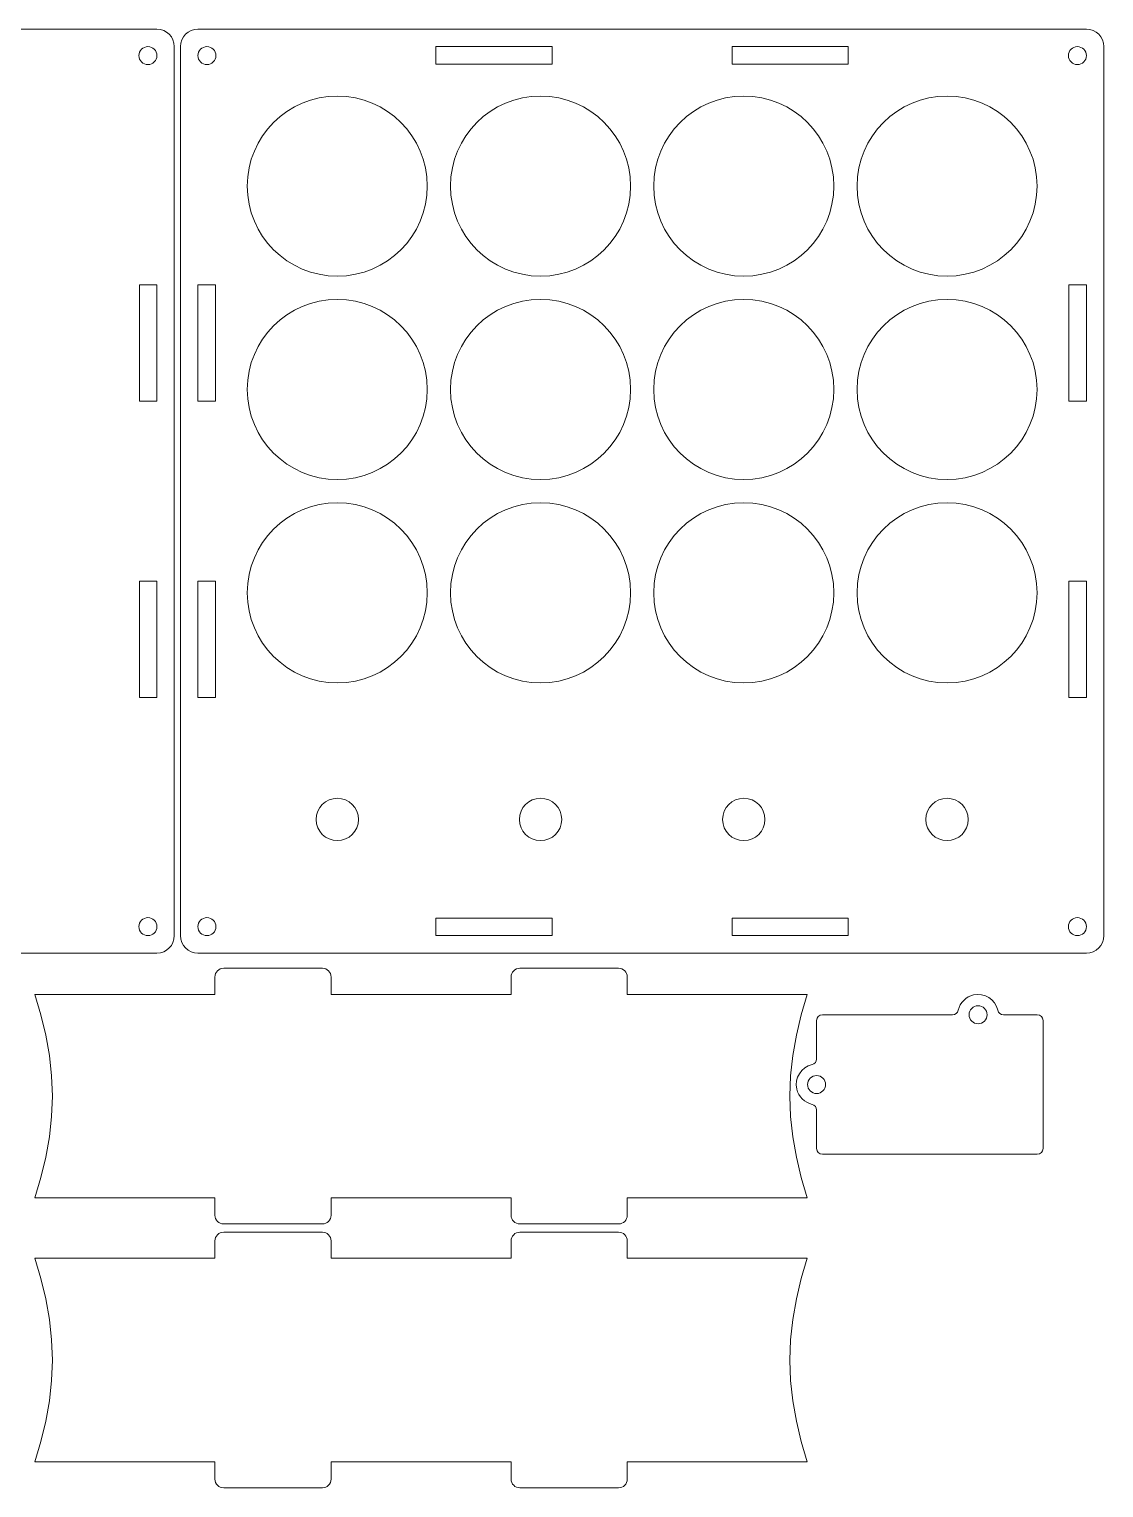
# Model space of a CAD drawing. Header units: inches. Extents: x 4 to 323, y -253 to -2.
# Drawn here: x 137.6 to 322.7, y -253.1 to -2.1 of the extents above; entities that cross this region are included whole.
import ezdxf

# ---------------------------------------------------------------- set-up
doc = ezdxf.new("R2010")
doc.units = ezdxf.units.IN
doc.header["$MEASUREMENT"] = 0
doc.layers.add('Layer 1', color=7, linetype='Continuous')

# ---------------------------------------------------------------- blocks, each defined once
blk = doc.blocks.new('block 3')
at = {"layer": 'Layer 1', "color": 22, "lineweight": 9, "true_color": 0xed1f24}
blk.add_open_spline([(50.25, -140.07), (50.25, -139.21), (49.56, -138.52), (48.7, -138.52), (47.85, -138.52), (47.15, -139.21), (47.15, -140.07), (47.15, -140.92), (47.85, -141.62), (48.7, -141.62), (49.56, -141.62), (50.25, -140.92), (50.25, -140.07), (50.25, -140.07), (50.25, -140.07), (50.25, -140.07)], degree=3, knots=[0, 0, 0, 0, 1, 1, 1, 2, 2, 2, 3, 3, 3, 4, 4, 4, 5, 5, 5, 5], dxfattribs=at)
blk = doc.blocks.new('block 4')
at = {"layer": 'Layer 1', "color": 22, "lineweight": 9, "true_color": 0xed1f24}
blk.add_open_spline([(22.45, -128.07), (22.45, -127.21), (21.76, -126.52), (20.9, -126.52), (20.04, -126.52), (19.35, -127.21), (19.35, -128.07), (19.35, -128.92), (20.04, -129.62), (20.9, -129.62), (21.76, -129.62), (22.45, -128.92), (22.45, -128.07), (22.45, -128.07), (22.45, -128.07), (22.45, -128.07)], degree=3, knots=[0, 0, 0, 0, 1, 1, 1, 2, 2, 2, 3, 3, 3, 4, 4, 4, 5, 5, 5, 5], dxfattribs=at)
blk = doc.blocks.new('block 5')
at = {"layer": 'Layer 1', "color": 22, "lineweight": 9, "true_color": 0xed1f24}
blk.add_lwpolyline([(6.6, -117.07), (9.6, -117.07), (9.6, -97.07), (6.6, -97.07), (6.6, -117.07)], dxfattribs=at)
blk = doc.blocks.new('block 6')
at = {"layer": 'Layer 1', "color": 22, "lineweight": 9, "true_color": 0xed1f24}
blk.add_lwpolyline([(6.6, -66.07), (9.6, -66.07), (9.6, -46.07), (6.6, -46.07), (6.6, -66.07)], dxfattribs=at)
blk = doc.blocks.new('block 7')
at = {"layer": 'Layer 1', "color": 22, "lineweight": 9, "true_color": 0xed1f24}
blk.add_open_spline([(159.6, -156.52), (159.6, -155.66), (158.91, -154.97), (158.05, -154.97), (157.2, -154.97), (156.5, -155.66), (156.5, -156.52), (156.5, -157.37), (157.2, -158.07), (158.05, -158.07), (158.91, -158.07), (159.6, -157.37), (159.6, -156.52), (159.6, -156.52), (159.6, -156.52), (159.6, -156.52)], degree=3, knots=[0, 0, 0, 0, 1, 1, 1, 2, 2, 2, 3, 3, 3, 4, 4, 4, 5, 5, 5, 5], dxfattribs=at)
blk = doc.blocks.new('block 8')
at = {"layer": 'Layer 1', "color": 22, "lineweight": 9, "true_color": 0xed1f24}
blk.add_open_spline([(9.7, -156.52), (9.7, -155.66), (9.01, -154.97), (8.15, -154.97), (7.3, -154.97), (6.6, -155.66), (6.6, -156.52), (6.6, -157.37), (7.3, -158.07), (8.15, -158.07), (9.01, -158.07), (9.7, -157.37), (9.7, -156.52), (9.7, -156.52), (9.7, -156.52), (9.7, -156.52)], degree=3, knots=[0, 0, 0, 0, 1, 1, 1, 2, 2, 2, 3, 3, 3, 4, 4, 4, 5, 5, 5, 5], dxfattribs=at)
blk = doc.blocks.new('block 9')
at = {"layer": 'Layer 1', "color": 22, "lineweight": 9, "true_color": 0xed1f24}
blk.add_open_spline([(159.6, -6.62), (159.6, -5.76), (158.91, -5.07), (158.05, -5.07), (157.2, -5.07), (156.5, -5.76), (156.5, -6.62), (156.5, -7.47), (157.2, -8.17), (158.05, -8.17), (158.91, -8.17), (159.6, -7.47), (159.6, -6.62), (159.6, -6.62), (159.6, -6.62), (159.6, -6.62)], degree=3, knots=[0, 0, 0, 0, 1, 1, 1, 2, 2, 2, 3, 3, 3, 4, 4, 4, 5, 5, 5, 5], dxfattribs=at)
blk = doc.blocks.new('block 10')
at = {"layer": 'Layer 1', "color": 22, "lineweight": 9, "true_color": 0xed1f24}
blk.add_open_spline([(9.7, -6.62), (9.7, -5.76), (9.01, -5.07), (8.15, -5.07), (7.3, -5.07), (6.6, -5.76), (6.6, -6.62), (6.6, -7.47), (7.3, -8.17), (8.15, -8.17), (9.01, -8.17), (9.7, -7.47), (9.7, -6.62), (9.7, -6.62), (9.7, -6.62), (9.7, -6.62)], degree=3, knots=[0, 0, 0, 0, 1, 1, 1, 2, 2, 2, 3, 3, 3, 4, 4, 4, 5, 5, 5, 5], dxfattribs=at)
blk = doc.blocks.new('block 11')
at = {"layer": 'Layer 1', "color": 22, "lineweight": 9, "true_color": 0xed1f24}
blk.add_lwpolyline([(67.6, -5.07), (47.6, -5.07), (47.6, -8.08), (67.6, -8.08), (67.6, -5.07)], dxfattribs=at)
blk = doc.blocks.new('block 12')
at = {"layer": 'Layer 1', "color": 22, "lineweight": 9, "true_color": 0xed1f24}
blk.add_lwpolyline([(159.6, -97.07), (156.59, -97.07), (156.59, -117.07), (159.6, -117.07), (159.6, -97.07)], dxfattribs=at)
blk = doc.blocks.new('block 13')
at = {"layer": 'Layer 1', "color": 22, "lineweight": 9, "true_color": 0xed1f24}
blk.add_lwpolyline([(67.6, -158.07), (67.6, -155.06), (47.6, -155.06), (47.6, -158.07), (67.6, -158.07)], dxfattribs=at)
blk = doc.blocks.new('block 14')
at = {"layer": 'Layer 1', "color": 22, "lineweight": 9, "true_color": 0xed1f24}
blk.add_lwpolyline([(98.6, -5.07), (98.6, -8.08), (118.6, -8.08), (118.6, -5.07), (98.6, -5.07)], dxfattribs=at)
blk = doc.blocks.new('block 15')
at = {"layer": 'Layer 1', "color": 22, "lineweight": 9, "true_color": 0xed1f24}
blk.add_lwpolyline([(159.6, -66.07), (159.6, -46.07), (156.59, -46.07), (156.59, -66.07), (159.6, -66.07)], dxfattribs=at)
blk = doc.blocks.new('block 16')
at = {"layer": 'Layer 1', "color": 22, "lineweight": 9, "true_color": 0xed1f24}
blk.add_lwpolyline([(98.6, -158.07), (118.6, -158.07), (118.6, -155.06), (98.6, -155.06), (98.6, -158.07)], dxfattribs=at)
blk = doc.blocks.new('block 17')
at = {"layer": 'Layer 1', "color": 22, "lineweight": 9, "true_color": 0xed1f24}
blk.add_open_spline([(162.6, -158.07), (162.6, -159.72), (161.26, -161.07), (159.6, -161.07), (159.6, -161.07), (6.6, -161.07), (6.6, -161.07), (4.95, -161.07), (3.6, -159.72), (3.6, -158.07), (3.6, -158.07), (3.6, -5.07), (3.6, -5.07), (3.6, -3.41), (4.95, -2.07), (6.6, -2.07), (6.6, -2.07), (159.6, -2.07), (159.6, -2.07), (161.26, -2.07), (162.6, -3.41), (162.6, -5.07), (162.6, -5.07), (162.6, -158.07), (162.6, -158.07)], degree=3, knots=[0, 0, 0, 0, 1, 1, 1, 2, 2, 2, 3, 3, 3, 4, 4, 4, 5, 5, 5, 6, 6, 6, 7, 7, 7, 8, 8, 8, 8], dxfattribs=at)
blk = doc.blocks.new('block 2')
at = {"layer": 'Layer 1'}
for name in ['block 17', 'block 10', 'block 11', 'block 14', 'block 9', 'block 6', 'block 15', 'block 5', 'block 12', 'block 4', 'block 3', 'block 8', 'block 13', 'block 16', 'block 7']:
    blk.add_blockref(name, (0, 0), dxfattribs=at)
blk = doc.blocks.new('block 19')
at = {"layer": 'Layer 1', "color": 22, "lineweight": 9, "true_color": 0xed1f24}
blk.add_open_spline([(229.31, -138.07), (229.31, -136.05), (227.68, -134.42), (225.66, -134.42), (223.65, -134.42), (222.01, -136.05), (222.01, -138.07), (222.01, -140.08), (223.65, -141.72), (225.66, -141.72), (227.68, -141.72), (229.31, -140.08), (229.31, -138.07), (229.31, -138.07), (229.31, -138.07), (229.31, -138.07)], degree=3, knots=[0, 0, 0, 0, 1, 1, 1, 2, 2, 2, 3, 3, 3, 4, 4, 4, 5, 5, 5, 5], dxfattribs=at)
blk = doc.blocks.new('block 20')
at = {"layer": 'Layer 1', "color": 22, "lineweight": 9, "true_color": 0xed1f24}
blk.add_open_spline([(206.16, -99.07), (206.16, -90.5), (199.22, -83.57), (190.66, -83.57), (182.1, -83.57), (175.16, -90.5), (175.16, -99.07), (175.16, -107.63), (182.1, -114.57), (190.66, -114.57), (199.22, -114.57), (206.16, -107.63), (206.16, -99.07), (206.16, -99.07), (206.16, -99.07), (206.16, -99.07)], degree=3, knots=[0, 0, 0, 0, 1, 1, 1, 2, 2, 2, 3, 3, 3, 4, 4, 4, 5, 5, 5, 5], dxfattribs=at)
blk = doc.blocks.new('block 21')
at = {"layer": 'Layer 1', "color": 22, "lineweight": 9, "true_color": 0xed1f24}
blk.add_open_spline([(206.16, -64.07), (206.16, -55.5), (199.22, -48.56), (190.66, -48.56), (182.1, -48.56), (175.16, -55.5), (175.16, -64.07), (175.16, -72.63), (182.1, -79.57), (190.66, -79.57), (199.22, -79.57), (206.16, -72.63), (206.16, -64.07), (206.16, -64.07), (206.16, -64.07), (206.16, -64.07)], degree=3, knots=[0, 0, 0, 0, 1, 1, 1, 2, 2, 2, 3, 3, 3, 4, 4, 4, 5, 5, 5, 5], dxfattribs=at)
blk = doc.blocks.new('block 22')
at = {"layer": 'Layer 1', "color": 22, "lineweight": 9, "true_color": 0xed1f24}
blk.add_open_spline([(311.16, -29.07), (311.16, -20.5), (304.22, -13.57), (295.66, -13.57), (287.1, -13.57), (280.16, -20.5), (280.16, -29.07), (280.16, -37.63), (287.1, -44.57), (295.66, -44.57), (304.22, -44.57), (311.16, -37.63), (311.16, -29.07), (311.16, -29.07), (311.16, -29.07), (311.16, -29.07)], degree=3, knots=[0, 0, 0, 0, 1, 1, 1, 2, 2, 2, 3, 3, 3, 4, 4, 4, 5, 5, 5, 5], dxfattribs=at)
blk = doc.blocks.new('block 23')
at = {"layer": 'Layer 1', "color": 22, "lineweight": 9, "true_color": 0xed1f24}
blk.add_open_spline([(241.16, -29.07), (241.16, -20.5), (234.22, -13.57), (225.66, -13.57), (217.1, -13.57), (210.16, -20.5), (210.16, -29.07), (210.16, -37.63), (217.1, -44.57), (225.66, -44.57), (234.22, -44.57), (241.16, -37.63), (241.16, -29.07), (241.16, -29.07), (241.16, -29.07), (241.16, -29.07)], degree=3, knots=[0, 0, 0, 0, 1, 1, 1, 2, 2, 2, 3, 3, 3, 4, 4, 4, 5, 5, 5, 5], dxfattribs=at)
blk = doc.blocks.new('block 24')
at = {"layer": 'Layer 1', "color": 22, "lineweight": 9, "true_color": 0xed1f24}
blk.add_open_spline([(311.16, -99.07), (311.16, -90.5), (304.22, -83.57), (295.66, -83.57), (287.1, -83.57), (280.16, -90.5), (280.16, -99.07), (280.16, -107.63), (287.1, -114.57), (295.66, -114.57), (304.22, -114.57), (311.16, -107.63), (311.16, -99.07), (311.16, -99.07), (311.16, -99.07), (311.16, -99.07)], degree=3, knots=[0, 0, 0, 0, 1, 1, 1, 2, 2, 2, 3, 3, 3, 4, 4, 4, 5, 5, 5, 5], dxfattribs=at)
blk = doc.blocks.new('block 25')
at = {"layer": 'Layer 1', "color": 22, "lineweight": 9, "true_color": 0xed1f24}
blk.add_open_spline([(276.16, -64.07), (276.16, -55.5), (269.22, -48.56), (260.66, -48.56), (252.1, -48.56), (245.16, -55.5), (245.16, -64.07), (245.16, -72.63), (252.1, -79.57), (260.66, -79.57), (269.22, -79.57), (276.16, -72.63), (276.16, -64.07), (276.16, -64.07), (276.16, -64.07), (276.16, -64.07)], degree=3, knots=[0, 0, 0, 0, 1, 1, 1, 2, 2, 2, 3, 3, 3, 4, 4, 4, 5, 5, 5, 5], dxfattribs=at)
blk = doc.blocks.new('block 26')
at = {"layer": 'Layer 1', "color": 22, "lineweight": 9, "true_color": 0xed1f24}
blk.add_open_spline([(299.31, -138.07), (299.31, -136.05), (297.68, -134.42), (295.66, -134.42), (293.65, -134.42), (292.01, -136.05), (292.01, -138.07), (292.01, -140.08), (293.65, -141.72), (295.66, -141.72), (297.68, -141.72), (299.31, -140.08), (299.31, -138.07), (299.31, -138.07), (299.31, -138.07), (299.31, -138.07)], degree=3, knots=[0, 0, 0, 0, 1, 1, 1, 2, 2, 2, 3, 3, 3, 4, 4, 4, 5, 5, 5, 5], dxfattribs=at)
blk = doc.blocks.new('block 27')
at = {"layer": 'Layer 1', "color": 22, "lineweight": 9, "true_color": 0xed1f24}
blk.add_open_spline([(264.31, -138.07), (264.31, -136.05), (262.68, -134.42), (260.66, -134.42), (258.65, -134.42), (257.01, -136.05), (257.01, -138.07), (257.01, -140.08), (258.65, -141.72), (260.66, -141.72), (262.68, -141.72), (264.31, -140.08), (264.31, -138.07), (264.31, -138.07), (264.31, -138.07), (264.31, -138.07)], degree=3, knots=[0, 0, 0, 0, 1, 1, 1, 2, 2, 2, 3, 3, 3, 4, 4, 4, 5, 5, 5, 5], dxfattribs=at)
blk = doc.blocks.new('block 28')
at = {"layer": 'Layer 1', "color": 22, "lineweight": 9, "true_color": 0xed1f24}
blk.add_open_spline([(241.16, -99.07), (241.16, -90.5), (234.22, -83.57), (225.66, -83.57), (217.1, -83.57), (210.16, -90.5), (210.16, -99.07), (210.16, -107.63), (217.1, -114.57), (225.66, -114.57), (234.22, -114.57), (241.16, -107.63), (241.16, -99.07), (241.16, -99.07), (241.16, -99.07), (241.16, -99.07)], degree=3, knots=[0, 0, 0, 0, 1, 1, 1, 2, 2, 2, 3, 3, 3, 4, 4, 4, 5, 5, 5, 5], dxfattribs=at)
blk = doc.blocks.new('block 29')
at = {"layer": 'Layer 1', "color": 22, "lineweight": 9, "true_color": 0xed1f24}
blk.add_open_spline([(241.16, -64.07), (241.16, -55.5), (234.22, -48.56), (225.66, -48.56), (217.1, -48.56), (210.16, -55.5), (210.16, -64.07), (210.16, -72.63), (217.1, -79.57), (225.66, -79.57), (234.22, -79.57), (241.16, -72.63), (241.16, -64.07), (241.16, -64.07), (241.16, -64.07), (241.16, -64.07)], degree=3, knots=[0, 0, 0, 0, 1, 1, 1, 2, 2, 2, 3, 3, 3, 4, 4, 4, 5, 5, 5, 5], dxfattribs=at)
blk = doc.blocks.new('block 30')
at = {"layer": 'Layer 1', "color": 22, "lineweight": 9, "true_color": 0xed1f24}
blk.add_open_spline([(276.16, -29.07), (276.16, -20.5), (269.22, -13.57), (260.66, -13.57), (252.1, -13.57), (245.16, -20.5), (245.16, -29.07), (245.16, -37.63), (252.1, -44.57), (260.66, -44.57), (269.22, -44.57), (276.16, -37.63), (276.16, -29.07), (276.16, -29.07), (276.16, -29.07), (276.16, -29.07)], degree=3, knots=[0, 0, 0, 0, 1, 1, 1, 2, 2, 2, 3, 3, 3, 4, 4, 4, 5, 5, 5, 5], dxfattribs=at)
blk = doc.blocks.new('block 31')
at = {"layer": 'Layer 1', "color": 22, "lineweight": 9, "true_color": 0xed1f24}
blk.add_open_spline([(206.16, -29.07), (206.16, -20.5), (199.22, -13.57), (190.66, -13.57), (182.1, -13.57), (175.16, -20.5), (175.16, -29.07), (175.16, -37.63), (182.1, -44.57), (190.66, -44.57), (199.22, -44.57), (206.16, -37.63), (206.16, -29.07), (206.16, -29.07), (206.16, -29.07), (206.16, -29.07)], degree=3, knots=[0, 0, 0, 0, 1, 1, 1, 2, 2, 2, 3, 3, 3, 4, 4, 4, 5, 5, 5, 5], dxfattribs=at)
blk = doc.blocks.new('block 32')
at = {"layer": 'Layer 1', "color": 22, "lineweight": 9, "true_color": 0xed1f24}
blk.add_open_spline([(276.16, -99.07), (276.16, -90.5), (269.22, -83.57), (260.66, -83.57), (252.1, -83.57), (245.16, -90.5), (245.16, -99.07), (245.16, -107.63), (252.1, -114.57), (260.66, -114.57), (269.22, -114.57), (276.16, -107.63), (276.16, -99.07), (276.16, -99.07), (276.16, -99.07), (276.16, -99.07)], degree=3, knots=[0, 0, 0, 0, 1, 1, 1, 2, 2, 2, 3, 3, 3, 4, 4, 4, 5, 5, 5, 5], dxfattribs=at)
blk = doc.blocks.new('block 33')
at = {"layer": 'Layer 1', "color": 22, "lineweight": 9, "true_color": 0xed1f24}
blk.add_open_spline([(311.16, -64.07), (311.16, -55.5), (304.22, -48.56), (295.66, -48.56), (287.1, -48.56), (280.16, -55.5), (280.16, -64.07), (280.16, -72.63), (287.1, -79.57), (295.66, -79.57), (304.22, -79.57), (311.16, -72.63), (311.16, -64.07), (311.16, -64.07), (311.16, -64.07), (311.16, -64.07)], degree=3, knots=[0, 0, 0, 0, 1, 1, 1, 2, 2, 2, 3, 3, 3, 4, 4, 4, 5, 5, 5, 5], dxfattribs=at)
blk = doc.blocks.new('block 34')
at = {"layer": 'Layer 1', "color": 22, "lineweight": 9, "true_color": 0xed1f24}
blk.add_open_spline([(194.31, -138.07), (194.31, -136.05), (192.68, -134.42), (190.66, -134.42), (188.65, -134.42), (187.01, -136.05), (187.01, -138.07), (187.01, -140.08), (188.65, -141.72), (190.66, -141.72), (192.68, -141.72), (194.31, -140.08), (194.31, -138.07), (194.31, -138.07), (194.31, -138.07), (194.31, -138.07)], degree=3, knots=[0, 0, 0, 0, 1, 1, 1, 2, 2, 2, 3, 3, 3, 4, 4, 4, 5, 5, 5, 5], dxfattribs=at)
blk = doc.blocks.new('block 35')
at = {"layer": 'Layer 1', "color": 22, "lineweight": 9, "true_color": 0xed1f24}
blk.add_open_spline([(166.66, -161.07), (165, -161.07), (163.66, -159.72), (163.66, -158.07), (163.66, -158.07), (163.66, -5.07), (163.66, -5.07), (163.66, -3.41), (165, -2.07), (166.66, -2.07), (166.66, -2.07), (319.66, -2.07), (319.66, -2.07), (321.32, -2.07), (322.66, -3.41), (322.66, -5.07), (322.66, -5.07), (322.66, -158.07), (322.66, -158.07), (322.66, -159.72), (321.32, -161.07), (319.66, -161.07), (319.66, -161.07), (166.66, -161.07), (166.66, -161.07)], degree=3, knots=[0, 0, 0, 0, 1, 1, 1, 2, 2, 2, 3, 3, 3, 4, 4, 4, 5, 5, 5, 6, 6, 6, 7, 7, 7, 8, 8, 8, 8], dxfattribs=at)
blk = doc.blocks.new('block 36')
at = {"layer": 'Layer 1', "color": 22, "lineweight": 9, "true_color": 0xed1f24}
blk.add_open_spline([(169.76, -6.62), (169.76, -5.76), (169.07, -5.07), (168.21, -5.07), (167.35, -5.07), (166.66, -5.76), (166.66, -6.62), (166.66, -7.47), (167.35, -8.17), (168.21, -8.17), (169.07, -8.17), (169.76, -7.47), (169.76, -6.62), (169.76, -6.62), (169.76, -6.62), (169.76, -6.62)], degree=3, knots=[0, 0, 0, 0, 1, 1, 1, 2, 2, 2, 3, 3, 3, 4, 4, 4, 5, 5, 5, 5], dxfattribs=at)
blk = doc.blocks.new('block 37')
at = {"layer": 'Layer 1', "color": 22, "lineweight": 9, "true_color": 0xed1f24}
blk.add_open_spline([(319.66, -6.62), (319.66, -5.76), (318.97, -5.07), (318.11, -5.07), (317.26, -5.07), (316.56, -5.76), (316.56, -6.62), (316.56, -7.47), (317.26, -8.17), (318.11, -8.17), (318.97, -8.17), (319.66, -7.47), (319.66, -6.62), (319.66, -6.62), (319.66, -6.62), (319.66, -6.62)], degree=3, knots=[0, 0, 0, 0, 1, 1, 1, 2, 2, 2, 3, 3, 3, 4, 4, 4, 5, 5, 5, 5], dxfattribs=at)
blk = doc.blocks.new('block 38')
at = {"layer": 'Layer 1', "color": 22, "lineweight": 9, "true_color": 0xed1f24}
blk.add_open_spline([(169.76, -156.52), (169.76, -155.66), (169.07, -154.97), (168.21, -154.97), (167.35, -154.97), (166.66, -155.66), (166.66, -156.52), (166.66, -157.37), (167.35, -158.07), (168.21, -158.07), (169.07, -158.07), (169.76, -157.37), (169.76, -156.52), (169.76, -156.52), (169.76, -156.52), (169.76, -156.52)], degree=3, knots=[0, 0, 0, 0, 1, 1, 1, 2, 2, 2, 3, 3, 3, 4, 4, 4, 5, 5, 5, 5], dxfattribs=at)
blk = doc.blocks.new('block 39')
at = {"layer": 'Layer 1', "color": 22, "lineweight": 9, "true_color": 0xed1f24}
blk.add_open_spline([(319.66, -156.52), (319.66, -155.66), (318.97, -154.97), (318.11, -154.97), (317.26, -154.97), (316.56, -155.66), (316.56, -156.52), (316.56, -157.37), (317.26, -158.07), (318.11, -158.07), (318.97, -158.07), (319.66, -157.37), (319.66, -156.52), (319.66, -156.52), (319.66, -156.52), (319.66, -156.52)], degree=3, knots=[0, 0, 0, 0, 1, 1, 1, 2, 2, 2, 3, 3, 3, 4, 4, 4, 5, 5, 5, 5], dxfattribs=at)
blk = doc.blocks.new('block 40')
at = {"layer": 'Layer 1', "color": 22, "lineweight": 9, "true_color": 0xed1f24}
blk.add_lwpolyline([(169.67, -46.07), (166.66, -46.07), (166.66, -66.07), (169.67, -66.07), (169.67, -46.07)], dxfattribs=at)
blk = doc.blocks.new('block 41')
at = {"layer": 'Layer 1', "color": 22, "lineweight": 9, "true_color": 0xed1f24}
blk.add_lwpolyline([(316.65, -97.07), (316.65, -117.07), (319.66, -117.07), (319.66, -97.07), (316.65, -97.07)], dxfattribs=at)
blk = doc.blocks.new('block 42')
at = {"layer": 'Layer 1', "color": 22, "lineweight": 9, "true_color": 0xed1f24}
blk.add_lwpolyline([(278.66, -155.06), (258.66, -155.06), (258.66, -158.07), (278.66, -158.07), (278.66, -155.06)], dxfattribs=at)
blk = doc.blocks.new('block 43')
at = {"layer": 'Layer 1', "color": 22, "lineweight": 9, "true_color": 0xed1f24}
blk.add_lwpolyline([(227.66, -5.07), (207.66, -5.07), (207.66, -8.08), (227.66, -8.08), (227.66, -5.07)], dxfattribs=at)
blk = doc.blocks.new('block 44')
at = {"layer": 'Layer 1', "color": 22, "lineweight": 9, "true_color": 0xed1f24}
blk.add_lwpolyline([(169.67, -117.07), (169.67, -97.07), (166.66, -97.07), (166.66, -117.07), (169.67, -117.07)], dxfattribs=at)
blk = doc.blocks.new('block 45')
at = {"layer": 'Layer 1', "color": 22, "lineweight": 9, "true_color": 0xed1f24}
blk.add_lwpolyline([(319.66, -66.07), (319.66, -46.07), (316.65, -46.07), (316.65, -66.07), (319.66, -66.07)], dxfattribs=at)
blk = doc.blocks.new('block 46')
at = {"layer": 'Layer 1', "color": 22, "lineweight": 9, "true_color": 0xed1f24}
blk.add_lwpolyline([(227.66, -155.06), (207.66, -155.06), (207.66, -158.07), (227.66, -158.07), (227.66, -155.06)], dxfattribs=at)
blk = doc.blocks.new('block 47')
at = {"layer": 'Layer 1', "color": 22, "lineweight": 9, "true_color": 0xed1f24}
blk.add_lwpolyline([(258.66, -8.08), (278.66, -8.08), (278.66, -5.07), (258.66, -5.07), (258.66, -8.08)], dxfattribs=at)
blk = doc.blocks.new('block 18')
at = {"layer": 'Layer 1'}
for name in ['block 35', 'block 36', 'block 43', 'block 47', 'block 37', 'block 31', 'block 23', 'block 30', 'block 22', 'block 40', 'block 45', 'block 21', 'block 29', 'block 25', 'block 33', 'block 20', 'block 28', 'block 32', 'block 24', 'block 44', 'block 41', 'block 34', 'block 19', 'block 27', 'block 26', 'block 38', 'block 46', 'block 42', 'block 39']:
    blk.add_blockref(name, (0, 0), dxfattribs=at)
blk = doc.blocks.new('block 110')
at = {"layer": 'Layer 1', "color": 22, "lineweight": 9, "true_color": 0xed1f24}
blk.add_open_spline([(239.1, -207.69), (239.93, -207.69), (240.6, -207.01), (240.6, -206.19)], degree=3, dxfattribs=at)
blk = doc.blocks.new('block 111')
at = {"layer": 'Layer 1', "color": 22, "lineweight": 9, "true_color": 0xed1f24}
blk.add_lwpolyline([(240.6, -206.19), (240.6, -203.19)], dxfattribs=at)
blk = doc.blocks.new('block 112')
at = {"layer": 'Layer 1', "color": 22, "lineweight": 9, "true_color": 0xed1f24}
blk.add_lwpolyline([(240.6, -203.19), (271.6, -203.19)], dxfattribs=at)
blk = doc.blocks.new('block 113')
at = {"layer": 'Layer 1', "color": 22, "lineweight": 9, "true_color": 0xed1f24}
blk.add_lwpolyline([(271.6, -168.19), (270.56, -171.69), (269.73, -175.19), (269.11, -178.69), (268.73, -182.19), (268.6, -185.69), (268.73, -189.19), (269.11, -192.69), (269.73, -196.19), (270.56, -199.69), (271.6, -203.19)], dxfattribs=at)
blk = doc.blocks.new('block 114')
at = {"layer": 'Layer 1', "color": 22, "lineweight": 9, "true_color": 0xed1f24}
blk.add_lwpolyline([(271.6, -168.19), (240.6, -168.19)], dxfattribs=at)
blk = doc.blocks.new('block 115')
at = {"layer": 'Layer 1', "color": 22, "lineweight": 9, "true_color": 0xed1f24}
blk.add_lwpolyline([(240.6, -168.19), (240.6, -165.19)], dxfattribs=at)
blk = doc.blocks.new('block 116')
at = {"layer": 'Layer 1', "color": 22, "lineweight": 9, "true_color": 0xed1f24}
blk.add_open_spline([(240.6, -165.19), (240.6, -164.36), (239.93, -163.69), (239.1, -163.69)], degree=3, dxfattribs=at)
blk = doc.blocks.new('block 117')
at = {"layer": 'Layer 1', "color": 22, "lineweight": 9, "true_color": 0xed1f24}
blk.add_lwpolyline([(239.1, -163.69), (222.1, -163.69)], dxfattribs=at)
blk = doc.blocks.new('block 118')
at = {"layer": 'Layer 1', "color": 22, "lineweight": 9, "true_color": 0xed1f24}
blk.add_open_spline([(222.1, -163.69), (221.27, -163.69), (220.6, -164.36), (220.6, -165.19)], degree=3, dxfattribs=at)
blk = doc.blocks.new('block 119')
at = {"layer": 'Layer 1', "color": 22, "lineweight": 9, "true_color": 0xed1f24}
blk.add_lwpolyline([(220.6, -165.19), (220.6, -168.19)], dxfattribs=at)
blk = doc.blocks.new('block 120')
at = {"layer": 'Layer 1', "color": 22, "lineweight": 9, "true_color": 0xed1f24}
blk.add_lwpolyline([(220.6, -168.19), (189.6, -168.19)], dxfattribs=at)
blk = doc.blocks.new('block 121')
at = {"layer": 'Layer 1', "color": 22, "lineweight": 9, "true_color": 0xed1f24}
blk.add_lwpolyline([(189.6, -168.19), (189.6, -165.19)], dxfattribs=at)
blk = doc.blocks.new('block 122')
at = {"layer": 'Layer 1', "color": 22, "lineweight": 9, "true_color": 0xed1f24}
blk.add_open_spline([(189.6, -165.19), (189.6, -164.36), (188.93, -163.69), (188.1, -163.69)], degree=3, dxfattribs=at)
blk = doc.blocks.new('block 123')
at = {"layer": 'Layer 1', "color": 22, "lineweight": 9, "true_color": 0xed1f24}
blk.add_lwpolyline([(188.1, -163.69), (171.1, -163.69)], dxfattribs=at)
blk = doc.blocks.new('block 124')
at = {"layer": 'Layer 1', "color": 22, "lineweight": 9, "true_color": 0xed1f24}
blk.add_open_spline([(171.1, -163.69), (170.27, -163.69), (169.6, -164.36), (169.6, -165.19)], degree=3, dxfattribs=at)
blk = doc.blocks.new('block 125')
at = {"layer": 'Layer 1', "color": 22, "lineweight": 9, "true_color": 0xed1f24}
blk.add_lwpolyline([(169.6, -165.19), (169.6, -168.19)], dxfattribs=at)
blk = doc.blocks.new('block 126')
at = {"layer": 'Layer 1', "color": 22, "lineweight": 9, "true_color": 0xed1f24}
blk.add_lwpolyline([(169.6, -168.19), (138.6, -168.19)], dxfattribs=at)
blk = doc.blocks.new('block 127')
at = {"layer": 'Layer 1', "color": 22, "lineweight": 9, "true_color": 0xed1f24}
blk.add_lwpolyline([(138.6, -168.19), (139.64, -171.69), (140.47, -175.19), (141.09, -178.69), (141.47, -182.19), (141.6, -185.69), (141.47, -189.19), (141.09, -192.69), (140.47, -196.19), (139.64, -199.69), (138.6, -203.19)], dxfattribs=at)
blk = doc.blocks.new('block 128')
at = {"layer": 'Layer 1', "color": 22, "lineweight": 9, "true_color": 0xed1f24}
blk.add_lwpolyline([(138.6, -203.19), (169.6, -203.19)], dxfattribs=at)
blk = doc.blocks.new('block 129')
at = {"layer": 'Layer 1', "color": 22, "lineweight": 9, "true_color": 0xed1f24}
blk.add_lwpolyline([(169.6, -203.19), (169.6, -206.19)], dxfattribs=at)
blk = doc.blocks.new('block 130')
at = {"layer": 'Layer 1', "color": 22, "lineweight": 9, "true_color": 0xed1f24}
blk.add_open_spline([(169.6, -206.19), (169.6, -207.01), (170.27, -207.69), (171.1, -207.69)], degree=3, dxfattribs=at)
blk = doc.blocks.new('block 131')
at = {"layer": 'Layer 1', "color": 22, "lineweight": 9, "true_color": 0xed1f24}
blk.add_lwpolyline([(171.1, -207.69), (188.1, -207.69)], dxfattribs=at)
blk = doc.blocks.new('block 132')
at = {"layer": 'Layer 1', "color": 22, "lineweight": 9, "true_color": 0xed1f24}
blk.add_open_spline([(188.1, -207.69), (188.93, -207.69), (189.6, -207.01), (189.6, -206.19)], degree=3, dxfattribs=at)
blk = doc.blocks.new('block 133')
at = {"layer": 'Layer 1', "color": 22, "lineweight": 9, "true_color": 0xed1f24}
blk.add_lwpolyline([(189.6, -206.19), (189.6, -203.19)], dxfattribs=at)
blk = doc.blocks.new('block 134')
at = {"layer": 'Layer 1', "color": 22, "lineweight": 9, "true_color": 0xed1f24}
blk.add_lwpolyline([(189.6, -203.19), (220.6, -203.19)], dxfattribs=at)
blk = doc.blocks.new('block 135')
at = {"layer": 'Layer 1', "color": 22, "lineweight": 9, "true_color": 0xed1f24}
blk.add_lwpolyline([(220.6, -203.19), (220.6, -206.19)], dxfattribs=at)
blk = doc.blocks.new('block 136')
at = {"layer": 'Layer 1', "color": 22, "lineweight": 9, "true_color": 0xed1f24}
blk.add_open_spline([(220.6, -206.19), (220.6, -207.01), (221.27, -207.69), (222.1, -207.69)], degree=3, dxfattribs=at)
blk = doc.blocks.new('block 137')
at = {"layer": 'Layer 1', "color": 22, "lineweight": 9, "true_color": 0xed1f24}
blk.add_lwpolyline([(222.1, -207.69), (239.1, -207.69)], dxfattribs=at)
blk = doc.blocks.new('block 109')
at = {"layer": 'Layer 1'}
for name in ['block 124', 'block 125', 'block 123', 'block 122', 'block 121', 'block 118', 'block 119', 'block 117', 'block 116', 'block 115', 'block 126', 'block 127', 'block 120', 'block 114', 'block 113', 'block 128', 'block 129', 'block 133', 'block 134', 'block 135', 'block 111', 'block 112', 'block 130', 'block 131', 'block 132', 'block 136', 'block 137', 'block 110']:
    blk.add_blockref(name, (0, 0), dxfattribs=at)
blk = doc.blocks.new('block 139')
at = {"layer": 'Layer 1', "color": 22, "lineweight": 9, "true_color": 0xed1f24}
blk.add_lwpolyline([(222.1, -253.1), (239.1, -253.1)], dxfattribs=at)
blk = doc.blocks.new('block 140')
at = {"layer": 'Layer 1', "color": 22, "lineweight": 9, "true_color": 0xed1f24}
blk.add_open_spline([(239.1, -253.1), (239.93, -253.1), (240.6, -252.43), (240.6, -251.6)], degree=3, dxfattribs=at)
blk = doc.blocks.new('block 141')
at = {"layer": 'Layer 1', "color": 22, "lineweight": 9, "true_color": 0xed1f24}
blk.add_lwpolyline([(240.6, -251.6), (240.6, -248.6)], dxfattribs=at)
blk = doc.blocks.new('block 142')
at = {"layer": 'Layer 1', "color": 22, "lineweight": 9, "true_color": 0xed1f24}
blk.add_lwpolyline([(240.6, -248.6), (271.6, -248.6)], dxfattribs=at)
blk = doc.blocks.new('block 143')
at = {"layer": 'Layer 1', "color": 22, "lineweight": 9, "true_color": 0xed1f24}
blk.add_lwpolyline([(271.6, -248.6), (270.56, -245.1), (269.73, -241.6), (269.11, -238.1), (268.73, -234.6), (268.6, -231.1), (268.73, -227.6), (269.11, -224.1), (269.73, -220.6), (270.56, -217.1), (271.6, -213.6)], dxfattribs=at)
blk = doc.blocks.new('block 144')
at = {"layer": 'Layer 1', "color": 22, "lineweight": 9, "true_color": 0xed1f24}
blk.add_lwpolyline([(271.6, -213.6), (240.6, -213.6)], dxfattribs=at)
blk = doc.blocks.new('block 145')
at = {"layer": 'Layer 1', "color": 22, "lineweight": 9, "true_color": 0xed1f24}
blk.add_lwpolyline([(240.6, -213.6), (240.6, -210.6)], dxfattribs=at)
blk = doc.blocks.new('block 146')
at = {"layer": 'Layer 1', "color": 22, "lineweight": 9, "true_color": 0xed1f24}
blk.add_open_spline([(240.6, -210.6), (240.6, -209.77), (239.93, -209.1), (239.1, -209.1)], degree=3, dxfattribs=at)
blk = doc.blocks.new('block 147')
at = {"layer": 'Layer 1', "color": 22, "lineweight": 9, "true_color": 0xed1f24}
blk.add_lwpolyline([(239.1, -209.1), (222.1, -209.1)], dxfattribs=at)
blk = doc.blocks.new('block 148')
at = {"layer": 'Layer 1', "color": 22, "lineweight": 9, "true_color": 0xed1f24}
blk.add_open_spline([(222.1, -209.1), (221.27, -209.1), (220.6, -209.77), (220.6, -210.6)], degree=3, dxfattribs=at)
blk = doc.blocks.new('block 149')
at = {"layer": 'Layer 1', "color": 22, "lineweight": 9, "true_color": 0xed1f24}
blk.add_lwpolyline([(220.6, -210.6), (220.6, -213.6)], dxfattribs=at)
blk = doc.blocks.new('block 150')
at = {"layer": 'Layer 1', "color": 22, "lineweight": 9, "true_color": 0xed1f24}
blk.add_lwpolyline([(220.6, -213.6), (189.6, -213.6)], dxfattribs=at)
blk = doc.blocks.new('block 151')
at = {"layer": 'Layer 1', "color": 22, "lineweight": 9, "true_color": 0xed1f24}
blk.add_lwpolyline([(189.6, -213.6), (189.6, -210.6)], dxfattribs=at)
blk = doc.blocks.new('block 152')
at = {"layer": 'Layer 1', "color": 22, "lineweight": 9, "true_color": 0xed1f24}
blk.add_open_spline([(189.6, -210.6), (189.6, -209.77), (188.93, -209.1), (188.1, -209.1)], degree=3, dxfattribs=at)
blk = doc.blocks.new('block 153')
at = {"layer": 'Layer 1', "color": 22, "lineweight": 9, "true_color": 0xed1f24}
blk.add_lwpolyline([(188.1, -209.1), (171.1, -209.1)], dxfattribs=at)
blk = doc.blocks.new('block 154')
at = {"layer": 'Layer 1', "color": 22, "lineweight": 9, "true_color": 0xed1f24}
blk.add_open_spline([(171.1, -209.1), (170.27, -209.1), (169.6, -209.77), (169.6, -210.6)], degree=3, dxfattribs=at)
blk = doc.blocks.new('block 155')
at = {"layer": 'Layer 1', "color": 22, "lineweight": 9, "true_color": 0xed1f24}
blk.add_lwpolyline([(169.6, -210.6), (169.6, -213.6)], dxfattribs=at)
blk = doc.blocks.new('block 156')
at = {"layer": 'Layer 1', "color": 22, "lineweight": 9, "true_color": 0xed1f24}
blk.add_lwpolyline([(169.6, -213.6), (138.6, -213.6)], dxfattribs=at)
blk = doc.blocks.new('block 157')
at = {"layer": 'Layer 1', "color": 22, "lineweight": 9, "true_color": 0xed1f24}
blk.add_lwpolyline([(138.6, -213.6), (139.64, -217.1), (140.47, -220.6), (141.09, -224.1), (141.47, -227.6), (141.6, -231.1), (141.47, -234.6), (141.09, -238.1), (140.47, -241.6), (139.64, -245.1), (138.6, -248.6)], dxfattribs=at)
blk = doc.blocks.new('block 158')
at = {"layer": 'Layer 1', "color": 22, "lineweight": 9, "true_color": 0xed1f24}
blk.add_lwpolyline([(138.6, -248.6), (169.6, -248.6)], dxfattribs=at)
blk = doc.blocks.new('block 159')
at = {"layer": 'Layer 1', "color": 22, "lineweight": 9, "true_color": 0xed1f24}
blk.add_lwpolyline([(169.6, -248.6), (169.6, -251.6)], dxfattribs=at)
blk = doc.blocks.new('block 160')
at = {"layer": 'Layer 1', "color": 22, "lineweight": 9, "true_color": 0xed1f24}
blk.add_open_spline([(169.6, -251.6), (169.6, -252.43), (170.27, -253.1), (171.1, -253.1)], degree=3, dxfattribs=at)
blk = doc.blocks.new('block 161')
at = {"layer": 'Layer 1', "color": 22, "lineweight": 9, "true_color": 0xed1f24}
blk.add_lwpolyline([(171.1, -253.1), (188.1, -253.1)], dxfattribs=at)
blk = doc.blocks.new('block 162')
at = {"layer": 'Layer 1', "color": 22, "lineweight": 9, "true_color": 0xed1f24}
blk.add_open_spline([(188.1, -253.1), (188.93, -253.1), (189.6, -252.43), (189.6, -251.6)], degree=3, dxfattribs=at)
blk = doc.blocks.new('block 163')
at = {"layer": 'Layer 1', "color": 22, "lineweight": 9, "true_color": 0xed1f24}
blk.add_lwpolyline([(189.6, -251.6), (189.6, -248.6)], dxfattribs=at)
blk = doc.blocks.new('block 164')
at = {"layer": 'Layer 1', "color": 22, "lineweight": 9, "true_color": 0xed1f24}
blk.add_lwpolyline([(189.6, -248.6), (220.6, -248.6)], dxfattribs=at)
blk = doc.blocks.new('block 165')
at = {"layer": 'Layer 1', "color": 22, "lineweight": 9, "true_color": 0xed1f24}
blk.add_lwpolyline([(220.6, -248.6), (220.6, -251.6)], dxfattribs=at)
blk = doc.blocks.new('block 166')
at = {"layer": 'Layer 1', "color": 22, "lineweight": 9, "true_color": 0xed1f24}
blk.add_open_spline([(220.6, -251.6), (220.6, -252.43), (221.27, -253.1), (222.1, -253.1)], degree=3, dxfattribs=at)
blk = doc.blocks.new('block 138')
at = {"layer": 'Layer 1'}
for name in ['block 154', 'block 155', 'block 153', 'block 152', 'block 151', 'block 148', 'block 149', 'block 147', 'block 146', 'block 145', 'block 156', 'block 157', 'block 150', 'block 144', 'block 143', 'block 158', 'block 159', 'block 163', 'block 164', 'block 165', 'block 141', 'block 142', 'block 160', 'block 161', 'block 162', 'block 166', 'block 139', 'block 140']:
    blk.add_blockref(name, (0, 0), dxfattribs=at)
blk = doc.blocks.new('block 168')
at = {"layer": 'Layer 1', "color": 22, "lineweight": 9, "true_color": 0xed1f24}
blk.add_open_spline([(312.2, -194.69), (312.2, -195.24), (311.76, -195.69), (311.2, -195.69), (311.2, -195.69), (274.2, -195.69), (274.2, -195.69), (273.65, -195.69), (273.2, -195.24), (273.2, -194.69), (273.2, -194.69), (273.2, -188.07), (273.2, -188.07), (273.2, -187.61), (272.88, -187.2), (272.43, -187.1), (271.11, -186.8), (270.09, -185.78), (269.79, -184.46), (269.36, -182.58), (270.54, -180.7), (272.43, -180.27), (272.88, -180.17), (273.2, -179.77), (273.2, -179.3), (273.2, -179.3), (273.2, -172.69), (273.2, -172.69), (273.2, -172.13), (273.65, -171.69), (274.2, -171.69), (274.2, -171.69), (296.62, -171.69), (296.62, -171.69), (297.08, -171.69), (297.49, -171.36), (297.59, -170.91), (297.89, -169.6), (298.92, -168.57), (300.23, -168.27), (302.11, -167.85), (303.99, -169.02), (304.42, -170.91), (304.52, -171.36), (304.93, -171.69), (305.39, -171.69), (305.39, -171.69), (311.2, -171.69), (311.2, -171.69), (311.76, -171.69), (312.2, -172.13), (312.2, -172.69), (312.2, -172.69), (312.2, -194.69), (312.2, -194.69)], degree=3, knots=[0, 0, 0, 0, 1, 1, 1, 2, 2, 2, 3, 3, 3, 4, 4, 4, 5, 5, 5, 6, 6, 6, 7, 7, 7, 8, 8, 8, 9, 9, 9, 10, 10, 10, 11, 11, 11, 12, 12, 12, 13, 13, 13, 14, 14, 14, 15, 15, 15, 16, 16, 16, 17, 17, 17, 18, 18, 18, 18], dxfattribs=at)
blk = doc.blocks.new('block 169')
at = {"layer": 'Layer 1', "color": 22, "lineweight": 9, "true_color": 0xed1f24}
blk.add_open_spline([(274.75, -183.69), (274.75, -182.83), (274.06, -182.14), (273.2, -182.14), (272.35, -182.14), (271.65, -182.83), (271.65, -183.69), (271.65, -184.54), (272.35, -185.24), (273.2, -185.24), (274.06, -185.24), (274.75, -184.54), (274.75, -183.69), (274.75, -183.69), (274.75, -183.69), (274.75, -183.69)], degree=3, knots=[0, 0, 0, 0, 1, 1, 1, 2, 2, 2, 3, 3, 3, 4, 4, 4, 5, 5, 5, 5], dxfattribs=at)
blk = doc.blocks.new('block 170')
at = {"layer": 'Layer 1', "color": 22, "lineweight": 9, "true_color": 0xed1f24}
blk.add_open_spline([(302.55, -171.69), (302.55, -170.83), (301.86, -170.14), (301, -170.14), (300.15, -170.14), (299.45, -170.83), (299.45, -171.69), (299.45, -172.54), (300.15, -173.24), (301, -173.24), (301.86, -173.24), (302.55, -172.54), (302.55, -171.69), (302.55, -171.69), (302.55, -171.69), (302.55, -171.69)], degree=3, knots=[0, 0, 0, 0, 1, 1, 1, 2, 2, 2, 3, 3, 3, 4, 4, 4, 5, 5, 5, 5], dxfattribs=at)
blk = doc.blocks.new('block 167')
at = {"layer": 'Layer 1'}
for name in ['block 168', 'block 170', 'block 169']:
    blk.add_blockref(name, (0, 0), dxfattribs=at)

msp = doc.modelspace()

# ---------------------------------------------------------------- block references
at = {"layer": 'Layer 1'}
for name in ['block 2', 'block 18', 'block 109', 'block 167', 'block 138']:
    msp.add_blockref(name, (0, 0), dxfattribs=at)

doc.saveas('drawing.dxf')
